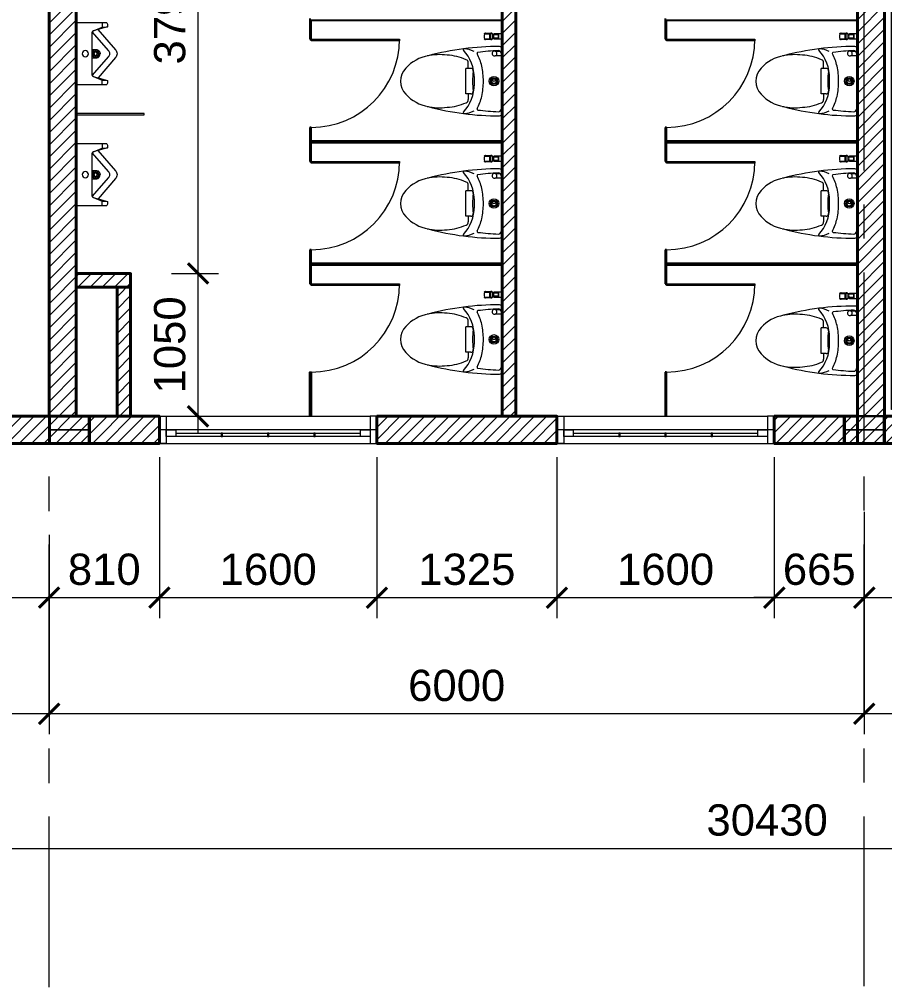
# Model space of a CAD drawing. Header units: millimetres. Extents: x 886808 to 1650903, y -1008069 to 230892.
# Drawn here: x 944700 to 951069, y -447016 to -439900 of the extents above; entities that cross this region are included whole.
import ezdxf

# ---------------------------------------------------------------- set-up
doc = ezdxf.new("R2010")
doc.units = ezdxf.units.MM
for name, pattern in [('ACAD_ISO03W100', [30, 12, -18]), ('CENTER', [2, 1.25, -0.25, 0.25, -0.25]), ('DASHED', [0.75, 0.5, -0.25]), ('HIDDEN2', [0.1875, 0.125, -0.0625])]:
    doc.linetypes.add(name, pattern=pattern)
doc.layers.get('0').update_dxf_attribs({"lineweight": 0})
for name, color, linetype, lineweight in [('01- NET TUONG- 242', 242, 'Continuous', 40), ('03- Net Cua- 153', 153, 'Continuous', 9), ('04-Net thay', 150, 'Continuous', 20), ('06- Dim- 250', 250, 'Continuous', 0), ('8l NET TO', 8, 'Continuous', 9), ('A-Door', 31, 'Continuous', 15), ('A-GLAZ-CURT', 52, 'Continuous', 5), ('A-Wall', 113, 'Continuous', 30), ('A-WALL-FNSH', 113, 'Continuous', 25), ('A_Dim', 8, 'Continuous', 5), ('DS_Dim', 8, 'Continuous', 0), ('HACTH', 8, 'Continuous', 0), ('i_noithat', 25, 'Continuous', 15), ('P-SANR-FIXT', 6, 'Continuous', 5)]:
    doc.layers.add(name, color=color, linetype=linetype, lineweight=lineweight)
doc.styles.add('TIÊU ĐỀ', font='arial.ttf', dxfattribs={"height": 230})
doc.dimstyles.new('1-100', dxfattribs={"dimtxt": 230, "dimasz": 150, "dimexe": 150, "dimexo": 300, "dimgap": 90, "dimtad": 1, "dimdec": 0, "dimrnd": 5, "dimzin": 0, "dimtxsty": 'TIÊU ĐỀ', "dimblk": 'ARCHTICK', "dimcen": 100, "dimdle": 120, "dimclrd": 256, "dimclre": 256, "dimclrt": 2, "dimadec": 0, "dimazin": 0, "dimtfac": 1, "dimtdec": 0, "dimtix": 1, "dimtmove": 1, "dimatfit": 3, "dimldrblk": 'OPEN30', "dimfxl": 900, "dimtolj": 1, "dimtzin": 0, "dimlwd": 13, "dimlwe": 13, "dimarcsym": 1})

# ---------------------------------------------------------------- blocks, each defined once
blk = doc.blocks.new('TRUC KHU BEP')
at = {"layer": '8l NET TO', "color": 251, "linetype": 'CENTER', "ltscale": 1000, "true_color": 0x636466, "transparency": 33554636}
for p, q in [((10000, -3998.8), (10000, 41158.2)), ((-5729.4, 0), (13215, 0))]:
    blk.add_line(p, q, dxfattribs=at)
blk = doc.blocks.new('_ArchTick')
at = {"color": 0, "linetype": 'ByBlock', "const_width": 0.15}
blk.add_lwpolyline([(-0.5, -0.5), (0.5, 0.5)], dxfattribs=at)
blk = doc.blocks.new('*D1033')
at = {"layer": 'A_Dim', "lineweight": 13, "transparency": 16777216}
for p, q in [((934988.6, -443798.8), (934988.6, -446148.5)), ((965418.6, -444372), (965418.6, -446148.5)), ((934868.6, -445998.5), (965538.6, -445998.5))]:
    blk.add_line(p, q, dxfattribs=at)
at = {"layer": 'Defpoints', "color": 0, "transparency": 16777216}
for p in [(934988.6, -443498.8), (965418.6, -444072), (965418.6, -445998.5)]:
    blk.add_point(p, dxfattribs=at)
at = {"layer": 'A_Dim', "lineweight": 13, "transparency": 16777216, "xscale": 150, "yscale": 150, "zscale": 150, "rotation": 180}
blk.add_blockref('_ArchTick', (934988.6, -445998.5), dxfattribs=at)
at = {"layer": 'A_Dim', "lineweight": 13, "transparency": 16777216, "xscale": 150, "yscale": 150, "zscale": 150}
blk.add_blockref('_ArchTick', (965418.6, -445998.5), dxfattribs=at)
at = {"layer": 'A_Dim', "color": 2, "transparency": 16777216, "insert": (950203.6, -445791), "char_height": 230, "attachment_point": 5, "style": 'TIÊU ĐỀ'}
blk.add_mtext('\\A1;30430', dxfattribs=at)
blk = doc.blocks.new('_Open30')
at = {"color": 0, "linetype": 'ByBlock', "lineweight": -2}
for p, q in [((-1, 0.268), (0, 0)), ((0, 0), (-1, -0.268)), ((0, 0), (-1, 0))]:
    blk.add_line(p, q, dxfattribs=at)
blk = doc.blocks.new('*U52')
at = {"transparency": 33554636}
h = blk.add_hatch(color=256, dxfattribs=at)
edge = h.paths.add_edge_path()
edge.add_arc((2200, 1800), 37.5, 0, 360)
at = {"linetype": 'HIDDEN2', "transparency": 33554636}
for points in [[(0, 0), (0, 3500)], [(0, 3500), (2200, 3500)], [(2200, 3500), (2200, 1800)]]:
    blk.add_lwpolyline(points, dxfattribs=at)
at = {"lineweight": -2, "transparency": 33554636, "const_width": 50}
blk.add_lwpolyline([(-173.2, 100), (0, 0), (173.2, 100)], dxfattribs=at)
at = {"transparency": 33554636}
blk.add_circle((2200, 1800), 37.5, dxfattribs=at)
blk = doc.blocks.new('*U51')
at = {"transparency": 33554636}
h = blk.add_hatch(color=256, dxfattribs=at)
edge = h.paths.add_edge_path()
edge.add_arc((0, 900), 37.5, 0, 360)
at = {"linetype": 'HIDDEN2', "transparency": 33554636}
blk.add_lwpolyline([(0, 0), (0, 900)], dxfattribs=at)
at = {"lineweight": -2, "transparency": 33554636, "const_width": 50}
blk.add_lwpolyline([(-173.2, 100), (0, 0), (173.2, 100)], dxfattribs=at)
at = {"transparency": 33554636}
blk.add_circle((0, 900), 37.5, dxfattribs=at)
blk = doc.blocks.new('THANG BO 2 TG2')
at = {"layer": '04-Net thay', "transparency": 33554636}
for p, q in [((1550, 3850), (1550, 2350)), ((1850, 3850), (1850, 2350)), ((2150, 3850), (2150, 2350)), ((2450, 3850), (2450, 2350)), ((2750, 3850), (2750, 2350)), ((3050, 3850), (3050, 2350)), ((3350, 3850), (3350, 2350)), ((3650, 3850), (3650, 2350)), ((3950, 3850), (3950, 2350)), ((50, 2350), (1550, 2350)), ((1550, 2350), (4250, 2350)), ((1550, 1550), (1550, 2350)), ((1600, 1600), (1600, 2300)), ((50, 1950), (1550, 1950)), ((2568.3, 1600), (1600, 1600)), ((50, 1550), (1550, 1550)), ((2084.1, 1550), (1550, 1550)), ((1550, 50), (1550, 1550)), ((1850, 50), (1850, 1550)), ((3650, 50), (3650, 1550)), ((3950, 50), (3950, 1550)), ((4250, 50), (4250, 1550)), ((2150, 50), (2150, 1435.8)), ((2450, 50), (2450, 916.2)), ((2750, 50), (2750, 396.6))]:
    blk.add_line(p, q, dxfattribs=at)
for points in [[(1550, 0), (0, 0), (0, 3900), (4250, 3900), (4250, 2300), (1600, 2300)], [(1550, 50), (50, 50), (50, 3850), (4250, 3850)], [(4250, 50), (5700, 50), (5700, 3900), (5750, 3900), (5750, 0), (4250, 0)], [(2750, 1285.3), (2750, 1550)], [(3050, 1550), (3050, 892.4)], [(3350, 246.1), (3350, 1550)], [(3050, 779.2), (3050, 659.3)], [(2950.1, 50), (1550, 50), (1550, 0), (4250, 0), (4250, 50), (3463.2, 50)]]:
    blk.add_lwpolyline(points, dxfattribs=at)
for points in [[(4250, 2300), (4200, 2300), (4200, 1600), (4250, 1600)], [(2597.2, 1550), (4250, 1550), (4250, 1600), (2568.3, 1600)], [(3492.1, 0), (4250, 0), (4250, 50), (3461.2, 50)]]:
    blk.add_lwpolyline(points, close=True, dxfattribs=at)
at = {"layer": '06- Dim- 250', "linetype": 'DASHED', "ltscale": 200, "transparency": 33554636}
for p, q in [((3050, 659.3), (3050, 1550)), ((3350, 246.1), (3350, 1550))]:
    blk.add_line(p, q, dxfattribs=at)
at = {"layer": 'A-WALL-FNSH', "color": 251, "lineweight": 5, "true_color": 0x636466, "transparency": 33554636}
blk.add_line((4250, 1600), (2977, 1600), dxfattribs=at)
for points in [[(3077.3, -170.4), (2598.3, 659.3), (2329.1, 659.3), (2732.9, 892.4), (2463.7, 892.4), (2000.5, 1694.7)], [(3590.5, -170.4), (3111.4, 659.3), (2842.3, 659.3), (3246, 892.4), (2976.9, 892.4), (2513.7, 1694.7)]]:
    blk.add_lwpolyline(points, dxfattribs=at)
at = {"layer": '06- Dim- 250', "linetype": 'ACAD_ISO03W100', "ltscale": 10, "transparency": 33554636, "xscale": -1}
for name, p, rotation in [('*U52', (4250, 3015.8), 90), ('*U51', (3350, 800), 270)]:
    blk.add_blockref(name, p, dxfattribs=dict(at, rotation=rotation))
at = {"color": 2, "transparency": 33554636, "char_height": 115, "attachment_point": 5, "style": 'TIÊU ĐỀ'}
for s, insert in [('\\A1;17', (1391.8, 3679.3)), ('\\A1;19', (1991.8, 3679.3)), ('\\A1;21', (2591.8, 3679.3)), ('\\A1;23', (3191.8, 3679.3)), ('\\A1;25', (3791.8, 3679.3)), ('\\A1;27', (4379.2, 3672.2)), ('\\A1;15', (1391.8, 1679.3)), ('\\A1;13', (1691.8, 1379.3)), ('\\A1;32', (2891.8, 1379.3)), ('\\A1;30', (3491.8, 1379.3)), ('\\A1;28', (4091.8, 1379.3))]:
    blk.add_mtext(s, dxfattribs=dict(at, insert=insert))
blk = doc.blocks.new('DAC_CD-Compact partition door - DAC-CD-Compact partition door-4592715-MẶT BẰNG BỐ TRÍ TẦNG 2')
at = {"layer": 'A-Door', "lineweight": 18}
for p, q in [((313, -5), (325, -5)), ((313, -655), (313, -5)), ((325, -5), (325, -655)), ((325, -655), (313, -655))]:
    blk.add_line(p, q, dxfattribs=at)
at = {"layer": 'A-Door'}
blk.add_arc((325, -5), 650, 180, 270, dxfattribs=at)
blk = doc.blocks.new('DAC_SA_Toilet - DAC_Toilet-V2-MẶT BẰNG BỐ TRÍ TẦNG 2')
at = {"layer": 'A_Dim', "transparency": 33554636}
for p, q in [((-308.8, 364.5), (-350.3, 364.5)), ((235, 364.5), (-235, 364.5))]:
    blk.add_line(p, q, dxfattribs=at)
at = {"layer": 'P-SANR-FIXT', "color": 251, "true_color": 0x636466, "transparency": 33554636}
for p, q in [((-350.3, 306.5), (-350.3, 364.5)), ((-308.8, 364.5), (-308.8, 306.5)), ((-223.5, 359.5), (-223.5, 364.5)), ((-220.1, 359.5), (-223.5, 359.5)), ((-220.1, 312.7), (-220.1, 359.5)), ((-220.1, 359.5), (-186.3, 359.5)), ((-205, 356.9), (0, 356.9)), ((-186.3, 359.5), (-186.3, 312.7)), ((-182.9, 359.5), (-186.3, 359.5)), ((-182.9, 364.5), (-182.9, 359.5)), ((0, 356.9), (205, 356.9)), ((-356.1, 244.9), (-352.9, 285)), ((-347.1, 306.5), (-350.3, 306.5)), ((-347.3, 306.5), (-347.3, 340.6)), ((-311.9, 340.6), (-347.3, 340.6)), ((-347.1, 306.5), (-347.1, 321.7)), ((-347.1, 293.3), (-347.1, 306.5)), ((-344.3, 298.2), (-345.9, 293.7)), ((-344.3, 332.7), (-344.3, 298.2)), ((-341.7, 335.2), (-341.7, 300.7)), ((-317.5, 335.2), (-317.5, 300.7)), ((-315, 332.7), (-315, 298.2)), ((-315, 298.2), (-313.3, 293.7)), ((-312.1, 306.5), (-312.1, 321.7)), ((-312.1, 306.5), (-312.1, 293.3)), ((-308.8, 306.5), (-312.1, 306.5)), ((-311.9, 340.6), (-311.9, 306.5)), ((-306.3, 285), (-303.1, 244.9)), ((-353.3, 236.2), (-356.1, 244.9)), ((-353.3, 236.2), (-350.8, 275.3)), ((-346.9, 280.7), (-348.2, 276.2)), ((-348, 233.8), (-345.9, 273)), ((-344, 274.2), (-343, 278.9)), ((-316.2, 278.9), (-315.2, 274.2)), ((-311.2, 233.8), (-313.3, 273)), ((-312.3, 280.7), (-311, 276.2)), ((-305.9, 236.2), (-308.4, 275.3)), ((-303.1, 244.9), (-305.9, 236.2)), ((-94.1, 114.8), (-135.3, 114.8)), ((-94.1, 133.7), (-94.1, 97.2)), ((94.1, 97.2), (-94.1, 97.2)), ((94.1, 133.9), (94.1, 97.2)), ((94.1, 114.8), (135.3, 114.8))]:
    blk.add_line(p, q, dxfattribs=at)
for centre, radius in [((-0.5, 304), 35), ((0, 304), 25), ((0, 304), 18.2)]:
    blk.add_circle(centre, radius, dxfattribs=at)
for centre, radius, start, end in [((-235, 344.5), 20, 90, 179.77834), ((-205, 336.9), 20, 90, 182.77831), ((205, 336.9), 20, 357.22169, 90), ((235, 344.5), 20, 0.22166, 90), ((-339.1, 283), 13.9, 171.78547, 213.41534), ((-342.4, 284.1), 10.6, 142.44391, 175.48892), ((-357.2, 312), 22.3, 286.6183, 295.29425), ((-368.7, 300.9), 23, 336.71481, 340.6458), ((-322.9, 321.4), 24.1, 152.22707, 179.2307), ((-351.9, 309.1), 16.5, 287.16271, 302.51816), ((-344.3, 335.2), 2.55, 270.00781, 359.99327), ((-329.6, 309.1), 28.8, 65.09775, 114.90581), ((-329.6, 260.8), 41.6, 73.0945, 106.9132), ((-315, 335.2), 2.55, 180.06218, 270), ((-307.3, 309.1), 16.5, 237.51883, 252.87745), ((-336.3, 321.4), 24.1, 0.76948, 27.77306), ((-290.5, 300.9), 23, 199.3542, 203.28519), ((-302, 312), 22.3, 244.70575, 253.3817), ((-316.8, 284.1), 10.6, 4.51108, 37.55609), ((-320.1, 283), 13.9, 326.58229, 8.22538), ((1745, 336.9), 2000, 179.77834, 194.96383), ((1772.7, 432.9), 2000, 182.77831, 187.10889), ((-203.2, 307.8), 17.6, 163.78637, 16.21363), ((-203.2, 307.8), 17.6, 16.21363, 163.78637), ((-16, 304), 15.4, 292.40557, 67.59443), ((-8.7, 318.8), 0.521, 120.52922, 244.00353), ((-8.7, 289.2), 0.521, 115.99647, 239.47078), ((0, 304), 17.7, 239.47078, 120.52922), ((-16, 304), 16, 295.99647, 64.00353), ((-1745, 336.9), 2000, 345.03617, 0.22166), ((-1772.7, 432.9), 2000, 352.89111, 357.22169), ((-329.6, 360.7), 128.2, 261.74989, 278.25011), ((-38.7, -118.3), 340, 102.40346, 118.6447), ((0, -294.1), 520, 90, 102.40346), ((0, -294.1), 520, 77.59654, 90), ((38.7, -118.3), 340, 61.3553, 77.59654), ((-49.4, 69.1), 190, 152.46569, 175.50695), ((-20.5, -150.5), 310, 90.25011, 132.22537), ((-205, 186.3), 7, 187.10889, 298.6447), ((-75.7, 133.7), 18.4, 141.6409, 180), ((-75.7, 133.7), 18.4, 80.33625, 141.6409), ((0, 578.5), 432.8, 260.33625, 279.66375), ((0, -4840.4), 5000, 89.74989, 90.25011), ((20.5, -150.5), 310, 47.77463, 89.74989), ((75.7, 133.7), 18.4, 38.3591, 99.66375), ((75.7, 133.7), 18.4, 0.59264, 38.3591), ((205, 186.3), 7, 241.3553, 352.89111), ((49.4, 69.1), 190, 4.49305, 27.53431), ((-232.8, 83.5), 6, 175.50695, 312.22537), ((242.7, -72), 436.1, 156.82038, 175.91835), ((-135.3, 89.9), 24.9, 90, 156.82038), ((135.3, 89.9), 24.9, 23.17962, 90), ((-242.7, -72), 436.1, 4.08165, 23.17962), ((232.8, 83.5), 6, 227.77463, 4.49305), ((265.7, -93.5), 461, 173.44768, 191.83618), ((-265.7, -93.5), 461, 348.16382, 6.55232), ((106.8, -126.8), 298.7, 190.16854, 227.10822), ((-106.8, -126.8), 298.7, 312.89178, 349.83146), ((0, -241.8), 141.8, 227.10822, 312.89178)]:
    blk.add_arc(centre, radius, start, end, dxfattribs=at)
for centre, major_axis, ratio, start_param, end_param in [((-294.8, 283), (55.3, 0), 0.469472, 2.889685, 3.404243), ((-294.8, 287), (53.8, 0), 0.469472, 2.950602, 3.394193), ((-344.3, 300.7), (-2.55, 0), 0.964751, 1.570796, 3.142958), ((-329.6, 270.7), (-53.8, 0), 0.469459, 4.459825, 4.964989), ((-329.6, 286.5), (14.9, 0), 0.965007, 0.656553, 2.485417), ((-315, 300.7), (2.55, 0), 0.962261, 3.141593, 4.712389), ((-364.4, 287), (53.8, 0), 0.469472, 6.030585, 6.474176), ((-364.4, 283), (55.3, 0), 0.469472, 6.020535, 6.535172), ((-357.1, 270), (12.9, 0), 0.469472, 0.514225, 1.056571), ((-357.1, 270), (15.9, 0), 0.469472, 0.595548, 0.975248), ((-357.1, 274.1), (17.4, 0), 0.469472, 0.628494, 0.942302), ((-329.6, 299.3), (58.3, 0), 0.469472, 4.429224, 4.995554), ((-329.6, 299.3), (55.3, 0), 0.469472, 4.449739, 4.975039), ((-329.6, 303.4), (53.8, 0), 0.469472, 4.459789, 4.964989), ((-302.1, 274.1), (17.4, 0), 0.470339, 2.199291, 2.513098), ((-302.1, 270), (15.9, 0), 0.470257, 2.166344, 2.546045), ((-302.1, 270), (12.9, 0), 0.469467, 2.085021, 2.627368)]:
    blk.add_ellipse(centre, major_axis=major_axis, ratio=ratio, start_param=start_param, end_param=end_param, dxfattribs=at)
for points, knots in [([(-348, 233.8), (-348.3, 234), (-348.9, 234.6), (-350.5, 235.5), (-352.1, 236), (-353.3, 236.2)], [-1, -1, -1, -1, -0.75, -0.5, 0, 0, 0, 0]), ([(-305.9, 236.2), (-307.1, 236), (-308.7, 235.5), (-310.3, 234.6), (-310.9, 234), (-311.2, 233.8)], [-1, -1, -1, -1, -0.5, -0.25, 0, 0, 0, 0])]:
    blk.add_open_spline(points, degree=3, knots=knots, dxfattribs=at)
blk = doc.blocks.new('*U173')
at = {"color": 251, "true_color": 0x636466}
blk.add_wipeout([(0, 217.9), (0, -217.9), (-3.5, -226.5), (-12.1, -230), (-216.9, -230), (-225.5, -226.5), (-229, -217.9), (-229, -196.8), (-159.6, -181.5), (-289, -28.7), (-300, 0), (-289, 28.7), (-158.7, 177.6), (-229, 196.8), (-229, 217.9), (-225.5, 226.5), (-216.9, 230), (-12.1, 230), (-3.5, 226.5)], dxfattribs=at)
blk.add_lwpolyline([(-289, -28.7), (-162.1, -178.5), (-229, -196.8), (-229, -217.9, 0.414214), (-216.9, -230), (-12.1, -230, 0.414214), (0, -217.9), (0, 0), (0, 217.9, 0.414214), (-12.1, 230), (-216.9, 230, 0.414214), (-229, 217.9), (-229, 196.8), (-158.7, 177.6), (-289, 28.7, 0.177515), (-300, 0, 0.177515)], format="xyb", close=True, dxfattribs=at)
for points in [[(-191.6, 230), (-191.6, 194.8)], [(-127.6, 168.1), (-191.6, 194.8), (-229, 196.8)], [(-127.6, -168.1), (-191.6, -194.8), (-229, -196.8)], [(-191.6, -230), (-191.6, -194.8)]]:
    blk.add_lwpolyline(points, dxfattribs=at)
for points in [[(-117.3, -161.4), (-239.2, -21.1, -0.169904), (-247.6, 0, -0.169904), (-239.2, 21.1), (-117.3, 161.4)], [(-158.7, 177.6), (-127.6, 168.1, -0.248193), (-114, 155.4), (-114, 0)], [(-114, 31.3), (-150.3, 31.3, 0.333704), (-176, 0, -0.790164)], [(-114, -31.3), (-150.3, -31.3, -0.333704), (-176, 0, 0.790164)], [(-114, 2.5), (-114, -155.4, -0.248193), (-127.6, -168.1), (-158.7, -177.6)]]:
    blk.add_lwpolyline(points, format="xyb", dxfattribs=at)
for centre, radius in [((-165.2, -0.3), 5.34), ((-158.5, 15.5), 5.34), ((-142.4, 0.1), 12.4), ((-142.6, 21.9), 5.34), ((-126.8, 15.2), 5.34), ((-120.4, -0.7), 5.34), ((-66.4, 0), 22.6), ((-158.8, -16.2), 5.34), ((-143, -22.9), 5.34), ((-127.1, -16.5), 5.34)]:
    blk.add_circle(centre, radius, dxfattribs=at)
blk = doc.blocks.new('*D236')
at = {"layer": 'A_Dim', "lineweight": 13, "transparency": 16777216}
for p, q in [((950918.6, -444176.4), (950918.6, -445158.4)), ((956668.6, -444385.3), (956668.6, -445158.4)), ((956788.6, -445008.4), (950798.6, -445008.4))]:
    blk.add_line(p, q, dxfattribs=at)
at = {"layer": 'Defpoints', "color": 0, "transparency": 16777216}
for p in [(950918.6, -443876.4), (956668.6, -444085.3), (950918.6, -445008.4)]:
    blk.add_point(p, dxfattribs=at)
at = {"layer": 'A_Dim', "lineweight": 13, "transparency": 16777216, "xscale": 150, "yscale": 150, "zscale": 150, "rotation": 180}
blk.add_blockref('_ArchTick', (950918.6, -445008.4), dxfattribs=at)
at = {"layer": 'A_Dim', "lineweight": 13, "transparency": 16777216, "xscale": 150, "yscale": 150, "zscale": 150}
blk.add_blockref('_ArchTick', (956668.6, -445008.4), dxfattribs=at)
at = {"layer": 'A_Dim', "color": 2, "transparency": 16777216, "insert": (953793.6, -444801), "char_height": 230, "attachment_point": 5, "style": 'TIÊU ĐỀ'}
blk.add_mtext('\\A1;5750', dxfattribs=at)
blk = doc.blocks.new('*D602')
at = {"layer": 'A_Dim', "lineweight": 13, "transparency": 16777216}
for p, q in [((944918.6, -443991.7), (944918.6, -445158.4)), ((950918.6, -444176.4), (950918.6, -445158.4)), ((951038.6, -445008.4), (944798.6, -445008.4))]:
    blk.add_line(p, q, dxfattribs=at)
at = {"layer": 'Defpoints', "color": 0, "transparency": 16777216}
for p in [(944918.6, -443691.7), (950918.6, -443876.4), (944918.6, -445008.4)]:
    blk.add_point(p, dxfattribs=at)
at = {"layer": 'A_Dim', "lineweight": 13, "transparency": 16777216, "xscale": 150, "yscale": 150, "zscale": 150, "rotation": 180}
blk.add_blockref('_ArchTick', (944918.6, -445008.4), dxfattribs=at)
at = {"layer": 'A_Dim', "lineweight": 13, "transparency": 16777216, "xscale": 150, "yscale": 150, "zscale": 150}
blk.add_blockref('_ArchTick', (950918.6, -445008.4), dxfattribs=at)
at = {"layer": 'A_Dim', "color": 2, "transparency": 16777216, "insert": (947918.6, -444801), "char_height": 230, "attachment_point": 5, "style": 'TIÊU ĐỀ'}
blk.add_mtext('\\A1;6000', dxfattribs=at)
blk = doc.blocks.new('*D603')
at = {"layer": 'A_Dim', "lineweight": 13, "transparency": 16777216}
for p, q in [((944918.6, -443991.7), (944918.6, -445158.4)), ((939953.3, -444505.4), (939953.3, -445158.4)), ((945038.6, -445008.4), (939833.3, -445008.4))]:
    blk.add_line(p, q, dxfattribs=at)
at = {"layer": 'Defpoints', "color": 0, "transparency": 16777216}
for p in [(944918.6, -443691.7), (939953.3, -444205.4), (939953.3, -445008.4)]:
    blk.add_point(p, dxfattribs=at)
at = {"layer": 'A_Dim', "lineweight": 13, "transparency": 16777216, "xscale": 150, "yscale": 150, "zscale": 150, "rotation": 180}
blk.add_blockref('_ArchTick', (939953.3, -445008.4), dxfattribs=at)
at = {"layer": 'A_Dim', "lineweight": 13, "transparency": 16777216, "xscale": 150, "yscale": 150, "zscale": 150}
blk.add_blockref('_ArchTick', (944918.6, -445008.4), dxfattribs=at)
at = {"layer": 'A_Dim', "color": 2, "transparency": 16777216, "insert": (942436, -444801), "char_height": 230, "attachment_point": 5, "style": 'TIÊU ĐỀ'}
blk.add_mtext('\\A1;4965', dxfattribs=at)
blk = doc.blocks.new('*D1228')
at = {"layer": 'A_Dim', "lineweight": 13, "transparency": 16777216}
for p, q in [((943336, -443119.7), (943336, -444304)), ((944918.6, -443691), (944918.6, -444304)), ((943216, -444154), (945038.6, -444154))]:
    blk.add_line(p, q, dxfattribs=at)
at = {"layer": 'Defpoints', "color": 0, "transparency": 16777216}
for p in [(943336, -442819.7), (944918.6, -443391), (944918.6, -444154)]:
    blk.add_point(p, dxfattribs=at)
at = {"layer": 'A_Dim', "lineweight": 13, "transparency": 16777216, "xscale": 150, "yscale": 150, "zscale": 150, "rotation": 180}
blk.add_blockref('_ArchTick', (943336, -444154), dxfattribs=at)
at = {"layer": 'A_Dim', "lineweight": 13, "transparency": 16777216, "xscale": 150, "yscale": 150, "zscale": 150}
blk.add_blockref('_ArchTick', (944918.6, -444154), dxfattribs=at)
at = {"layer": 'A_Dim', "color": 2, "transparency": 16777216, "insert": (944127.3, -443946.6), "char_height": 230, "attachment_point": 5, "style": 'TIÊU ĐỀ'}
blk.add_mtext('\\A1;1585', dxfattribs=at)
blk = doc.blocks.new('*D1229')
at = {"layer": 'A_Dim', "lineweight": 13, "transparency": 16777216}
for p, q in [((945731.1, -443119.7), (945731.1, -444304)), ((944918.6, -443691), (944918.6, -444304)), ((944798.6, -444154), (945851.1, -444154))]:
    blk.add_line(p, q, dxfattribs=at)
at = {"layer": 'Defpoints', "color": 0, "transparency": 16777216}
for p in [(945731.1, -442819.7), (944918.6, -443391), (945731.1, -444154)]:
    blk.add_point(p, dxfattribs=at)
at = {"layer": 'A_Dim', "lineweight": 13, "transparency": 16777216, "xscale": 150, "yscale": 150, "zscale": 150, "rotation": 180}
blk.add_blockref('_ArchTick', (944918.6, -444154), dxfattribs=at)
at = {"layer": 'A_Dim', "lineweight": 13, "transparency": 16777216, "xscale": 150, "yscale": 150, "zscale": 150}
blk.add_blockref('_ArchTick', (945731.1, -444154), dxfattribs=at)
at = {"layer": 'A_Dim', "color": 2, "transparency": 16777216, "insert": (945324.8, -443946.6), "char_height": 230, "attachment_point": 5, "style": 'TIÊU ĐỀ'}
blk.add_mtext('\\A1;810', dxfattribs=at)
blk = doc.blocks.new('*D1230')
at = {"layer": 'A_Dim', "lineweight": 13, "transparency": 16777216}
for p, q in [((945731.1, -443119.7), (945731.1, -444304)), ((947331.1, -443119.7), (947331.1, -444304)), ((945611.1, -444154), (947451.1, -444154))]:
    blk.add_line(p, q, dxfattribs=at)
at = {"layer": 'Defpoints', "color": 0, "transparency": 16777216}
for p in [(945731.1, -442819.7), (947331.1, -442819.7), (947331.1, -444154)]:
    blk.add_point(p, dxfattribs=at)
at = {"layer": 'A_Dim', "lineweight": 13, "transparency": 16777216, "xscale": 150, "yscale": 150, "zscale": 150, "rotation": 180}
blk.add_blockref('_ArchTick', (945731.1, -444154), dxfattribs=at)
at = {"layer": 'A_Dim', "lineweight": 13, "transparency": 16777216, "xscale": 150, "yscale": 150, "zscale": 150}
blk.add_blockref('_ArchTick', (947331.1, -444154), dxfattribs=at)
at = {"layer": 'A_Dim', "color": 2, "transparency": 16777216, "insert": (946531.1, -443946.6), "char_height": 230, "attachment_point": 5, "style": 'TIÊU ĐỀ'}
blk.add_mtext('\\A1;1600', dxfattribs=at)
blk = doc.blocks.new('*D1231')
at = {"layer": 'A_Dim', "lineweight": 13, "transparency": 16777216}
for p, q in [((947331.1, -443119.7), (947331.1, -444304)), ((948656.1, -443119.7), (948656.1, -444304)), ((947211.1, -444154), (948776.1, -444154))]:
    blk.add_line(p, q, dxfattribs=at)
at = {"layer": 'Defpoints', "color": 0, "transparency": 16777216}
for p in [(947331.1, -442819.7), (948656.1, -442819.7), (948656.1, -444154)]:
    blk.add_point(p, dxfattribs=at)
at = {"layer": 'A_Dim', "lineweight": 13, "transparency": 16777216, "xscale": 150, "yscale": 150, "zscale": 150, "rotation": 180}
blk.add_blockref('_ArchTick', (947331.1, -444154), dxfattribs=at)
at = {"layer": 'A_Dim', "lineweight": 13, "transparency": 16777216, "xscale": 150, "yscale": 150, "zscale": 150}
blk.add_blockref('_ArchTick', (948656.1, -444154), dxfattribs=at)
at = {"layer": 'A_Dim', "color": 2, "transparency": 16777216, "insert": (947993.6, -443946.5), "char_height": 230, "attachment_point": 5, "style": 'TIÊU ĐỀ'}
blk.add_mtext('\\A1;1325', dxfattribs=at)
blk = doc.blocks.new('*D1232')
at = {"layer": 'A_Dim', "lineweight": 13, "transparency": 16777216}
for p, q in [((948656.1, -443119.7), (948656.1, -444304)), ((950256.1, -443119.7), (950256.1, -444304)), ((948536.1, -444154), (950376.1, -444154))]:
    blk.add_line(p, q, dxfattribs=at)
at = {"layer": 'Defpoints', "color": 0, "transparency": 16777216}
for p in [(948656.1, -442819.7), (950256.1, -442819.7), (950256.1, -444154)]:
    blk.add_point(p, dxfattribs=at)
at = {"layer": 'A_Dim', "lineweight": 13, "transparency": 16777216, "xscale": 150, "yscale": 150, "zscale": 150, "rotation": 180}
blk.add_blockref('_ArchTick', (948656.1, -444154), dxfattribs=at)
at = {"layer": 'A_Dim', "lineweight": 13, "transparency": 16777216, "xscale": 150, "yscale": 150, "zscale": 150}
blk.add_blockref('_ArchTick', (950256.1, -444154), dxfattribs=at)
at = {"layer": 'A_Dim', "color": 2, "transparency": 16777216, "insert": (949456.1, -443946.6), "char_height": 230, "attachment_point": 5, "style": 'TIÊU ĐỀ'}
blk.add_mtext('\\A1;1600', dxfattribs=at)
blk = doc.blocks.new('*D1233')
at = {"layer": 'A_Dim', "lineweight": 13, "transparency": 16777216}
for p, q in [((950256.1, -443119.7), (950256.1, -444304)), ((950918.6, -443522.5), (950918.6, -444304)), ((950256.1, -444154), (950106.1, -444154)), ((950256.1, -444154), (950918.6, -444154)), ((950918.6, -444154), (951068.6, -444154))]:
    blk.add_line(p, q, dxfattribs=at)
at = {"layer": 'Defpoints', "color": 0, "transparency": 16777216}
for p in [(950256.1, -442819.7), (950918.6, -443222.5), (950918.6, -444154)]:
    blk.add_point(p, dxfattribs=at)
at = {"layer": 'A_Dim', "lineweight": 13, "transparency": 16777216, "xscale": 150, "yscale": 150, "zscale": 150}
blk.add_blockref('_ArchTick', (950256.1, -444154), dxfattribs=at)
at = {"layer": 'A_Dim', "lineweight": 13, "transparency": 16777216, "xscale": 150, "yscale": 150, "zscale": 150, "rotation": 180}
blk.add_blockref('_ArchTick', (950918.6, -444154), dxfattribs=at)
at = {"layer": 'A_Dim', "color": 2, "transparency": 16777216, "insert": (950587.3, -443946.6), "char_height": 230, "attachment_point": 5, "style": 'TIÊU ĐỀ'}
blk.add_mtext('\\A1;665', dxfattribs=at)
blk = doc.blocks.new('*D1234')
at = {"layer": 'A_Dim', "lineweight": 13, "transparency": 16777216}
for p, q in [((951872.6, -443319.7), (951872.6, -444304)), ((950918.6, -443522.5), (950918.6, -444304)), ((950798.6, -444154), (951992.6, -444154))]:
    blk.add_line(p, q, dxfattribs=at)
at = {"layer": 'Defpoints', "color": 0, "transparency": 16777216}
for p in [(951872.6, -443019.7), (950918.6, -443222.5), (951872.6, -444154)]:
    blk.add_point(p, dxfattribs=at)
at = {"layer": 'A_Dim', "lineweight": 13, "transparency": 16777216, "xscale": 150, "yscale": 150, "zscale": 150, "rotation": 180}
blk.add_blockref('_ArchTick', (950918.6, -444154), dxfattribs=at)
at = {"layer": 'A_Dim', "lineweight": 13, "transparency": 16777216, "xscale": 150, "yscale": 150, "zscale": 150}
blk.add_blockref('_ArchTick', (951872.6, -444154), dxfattribs=at)
at = {"layer": 'A_Dim', "color": 2, "transparency": 16777216, "insert": (951395.6, -443946.6), "char_height": 230, "attachment_point": 5, "style": 'TIÊU ĐỀ'}
blk.add_mtext('\\A1;955', dxfattribs=at)
blk = doc.blocks.new('*D1248')
at = {"layer": 'A_Dim', "lineweight": 13, "transparency": 16777216}
for p, q in [((946015, -442939.7), (946015, -441649.7)), ((945818.6, -441769.7), (946165, -441769.7)), ((945911.5, -442819.7), (946165, -442819.7))]:
    blk.add_line(p, q, dxfattribs=at)
at = {"layer": 'Defpoints', "color": 0, "transparency": 16777216}
for p in [(945518.6, -441769.7), (946015, -441769.7), (945611.5, -442819.7)]:
    blk.add_point(p, dxfattribs=at)
at = {"layer": 'A_Dim', "lineweight": 13, "transparency": 16777216, "xscale": 150, "yscale": 150, "zscale": 150}
for p, rotation in [((946015, -441769.7), 90), ((946015, -442819.7), 270)]:
    blk.add_blockref('_ArchTick', p, dxfattribs=dict(at, rotation=rotation))
at = {"layer": 'A_Dim', "color": 2, "transparency": 16777216, "insert": (945807.6, -442294.7), "char_height": 230, "attachment_point": 5, "rotation": 90, "style": 'TIÊU ĐỀ'}
blk.add_mtext('\\A1;1050', dxfattribs=at)
blk = doc.blocks.new('*D1249')
at = {"layer": 'A_Dim', "lineweight": 13, "transparency": 16777216}
for p, q in [((946015, -441889.7), (946015, -437859.8)), ((946646.1, -437979.8), (945865, -437979.8)), ((945818.6, -441769.7), (946165, -441769.7))]:
    blk.add_line(p, q, dxfattribs=at)
at = {"layer": 'Defpoints', "color": 0, "transparency": 16777216}
for p in [(946015, -437979.8), (946946.1, -437979.8), (945518.6, -441769.7)]:
    blk.add_point(p, dxfattribs=at)
at = {"layer": 'A_Dim', "lineweight": 13, "transparency": 16777216, "xscale": 150, "yscale": 150, "zscale": 150}
for p, rotation in [((946015, -437979.8), 90), ((946015, -441769.7), 270)]:
    blk.add_blockref('_ArchTick', p, dxfattribs=dict(at, rotation=rotation))
at = {"layer": 'A_Dim', "color": 2, "transparency": 16777216, "insert": (945807.5, -439874.7), "char_height": 230, "attachment_point": 5, "rotation": 90, "style": 'TIÊU ĐỀ'}
blk.add_mtext('\\A1;3790', dxfattribs=at)
blk = doc.blocks.new('*U1457')
at = {"color": 7, "ltscale": 5}
for p, q in [((-2000, 100), (-2000, -100)), ((-400, 100), (-400, -100))]:
    blk.add_line(p, q, dxfattribs=at)
at = {"ltscale": 40}
for p, q in [((-450, 100), (-1950, 100)), ((-520, -25), (-1880, -25)), ((-1880, -50), (-520, -50))]:
    blk.add_line(p, q, dxfattribs=at)
at = {"color": 0, "ltscale": 40}
for p, q in [((-2000, 0), (-400, 0)), ((-400, -100), (-2000, -100))]:
    blk.add_line(p, q, dxfattribs=at)
at = {"color": 0, "lineweight": -2}
for points in [[(-2000, 100), (-1950, 100), (-1950, -100), (-2000, -100)], [(-400, 100), (-450, 100), (-450, -100), (-400, -100)]]:
    blk.add_lwpolyline(points, close=True, dxfattribs=at)
at = {"ltscale": 40}
for points in [[(-1950, -50), (-1880, -50), (-1880, 0), (-1950, 0)], [(-520, -50), (-450, -50), (-450, 0), (-520, 0)], [(-1544.9, -25), (-1535.1, -25), (-1535.1, -50), (-1544.9, -50)], [(-1204.9, -25), (-1195.1, -25), (-1195.1, -50), (-1204.9, -50)], [(-864.9, -25), (-855.1, -25), (-855.1, -50), (-864.9, -50)]]:
    blk.add_lwpolyline(points, close=True, dxfattribs=at)
blk = doc.blocks.new('cc')
at = {"layer": 'A-GLAZ-CURT', "transparency": 33554636}
blk.add_lwpolyline([(222569.3, 39756), (222287.3, 39756), (222287.3, 39659), (222278.3, 39659), (222278.3, 39859), (222287.3, 39859), (222287.3, 39762), (222569.3, 39762), (222569.3, 39859), (222578.3, 39859), (222578.3, 39659), (222569.3, 39659)], close=True, dxfattribs=at)
at = {"layer": 'A-Wall', "transparency": 33554636}
blk.add_lwpolyline([(222278.3, 39659), (222578.3, 39659), (222578.3, 39859), (222278.3, 39859)], close=True, dxfattribs=at)

msp = doc.modelspace()

# ---------------------------------------------------------------- linework, layer by layer
at = {"transparency": 33554636}
msp.add_lwpolyline([(945618.6, -440591.3), (945118.6, -440591.3), (945118.6, -440603.3), (945618.6, -440603.3)], close=True, dxfattribs=at)
at = {"layer": '01- NET TUONG- 242', "transparency": 33554636}
for points in [[(950868.6, -434769.7), (951068.6, -434769.7), (951068.6, -443019.7), (950868.6, -443019.7)], [(948353.6, -438079.7), (948353.6, -442819.7), (948253.6, -442819.7), (948253.6, -438079.7)], [(945118.6, -441869.7), (945518.6, -441869.7), (945518.6, -441769.7), (945118.6, -441769.7)], [(945418.6, -441869.7), (945518.6, -441869.7), (945518.6, -442819.7), (945418.6, -442819.7)], [(943336, -442819.7), (945731.1, -442819.7), (945731.1, -443019.7), (943336, -443019.7)], [(947331.1, -442819.7), (948656.1, -442819.7), (948656.1, -443019.7), (947331.1, -443019.7)], [(950256.1, -442819.7), (950868.6, -442819.7), (950868.6, -443019.7), (950256.1, -443019.7)], [(951068.6, -443019.7), (951872.6, -443019.7), (951872.6, -442819.7), (951068.6, -442819.7)]]:
    msp.add_lwpolyline(points, close=True, dxfattribs=at)
at = {"layer": '8l NET TO', "color": 251, "linetype": 'CENTER', "ltscale": 1000, "true_color": 0x636466, "transparency": 33554636}
for p, q in [((944918.6, -447012.7), (944918.6, -401855.7)), ((950918.6, -447012.7), (950918.6, -401855.7)), ((941785.5, -443019.7), (971474.1, -443019.7))]:
    msp.add_line(p, q, dxfattribs=at)
at = {"layer": 'A-Wall', "color": 251, "lineweight": 25, "true_color": 0x636466, "transparency": 33554636}
for p, q in [((946838.6, -439894.7), (946838.6, -440044.7)), ((949453.6, -439894.7), (949453.6, -440044.7)), ((946848.6, -440044.7), (946848.6, -439904.7)), ((946848.6, -439904.7), (948253.6, -439904.7)), ((949463.6, -440044.7), (949463.6, -439904.7)), ((949463.6, -439904.7), (950868.6, -439904.7)), ((946838.6, -440044.7), (946848.6, -440044.7)), ((949453.6, -440044.7), (949463.6, -440044.7)), ((946848.6, -440694.7), (946838.6, -440694.7)), ((946838.6, -440694.7), (946838.6, -440944.7)), ((946848.6, -440794.7), (946848.6, -440694.7)), ((949463.6, -440694.7), (949453.6, -440694.7)), ((949453.6, -440694.7), (949453.6, -440944.7)), ((949463.6, -440794.7), (949463.6, -440694.7)), ((948253.6, -440794.7), (946848.6, -440794.7)), ((946848.6, -440944.7), (946848.6, -440804.7)), ((946848.6, -440804.7), (948253.6, -440804.7)), ((950868.6, -440794.7), (949463.6, -440794.7)), ((949463.6, -440944.7), (949463.6, -440804.7)), ((949463.6, -440804.7), (950868.6, -440804.7)), ((946838.6, -440944.7), (946848.6, -440944.7)), ((949453.6, -440944.7), (949463.6, -440944.7)), ((946848.6, -441594.7), (946838.6, -441594.7)), ((946838.6, -441594.7), (946838.6, -441844.7)), ((946848.6, -441694.7), (946848.6, -441594.7)), ((949463.6, -441594.7), (949453.6, -441594.7)), ((949453.6, -441594.7), (949453.6, -441844.7)), ((949463.6, -441694.7), (949463.6, -441594.7)), ((948253.6, -441694.7), (946848.6, -441694.7)), ((946848.6, -441844.7), (946848.6, -441704.7)), ((946848.6, -441704.7), (948253.6, -441704.7)), ((950868.6, -441694.7), (949463.6, -441694.7)), ((949463.6, -441844.7), (949463.6, -441704.7)), ((949463.6, -441704.7), (950868.6, -441704.7)), ((946838.6, -441844.7), (946848.6, -441844.7)), ((949453.6, -441844.7), (949463.6, -441844.7)), ((949463.6, -442494.7), (949453.6, -442494.7)), ((949453.6, -442494.7), (949453.6, -442819.7)), ((949463.6, -442819.7), (949463.6, -442494.7)), ((946848.6, -442694.7), (946838.6, -442694.7)), ((946838.6, -442694.7), (946838.6, -442819.7)), ((946848.6, -442819.7), (946848.6, -442694.7))]:
    msp.add_line(p, q, dxfattribs=at)
msp.add_lwpolyline([(946848.6, -442819.7), (946838.6, -442819.7), (946838.6, -442494.7), (946848.6, -442494.7)], close=True, dxfattribs=at)
at = {"layer": 'A_Dim', "transparency": 33554636}
msp.add_lwpolyline([(945418.6, -442819.7), (945118.6, -442819.7), (945118.6, -441869.7), (945418.6, -441869.7)], close=True, dxfattribs=at)

# ---------------------------------------------------------------- block references
at = {"transparency": 33554636}
for name, p in [('TRUC KHU BEP', (934918.6, -443019.7)), ('THANG BO 2 TG2', (951068.6, -442819.7))]:
    msp.add_blockref(name, p, dxfattribs=at)
at = {"layer": '03- Net Cua- 153', "linetype": 'Continuous', "transparency": 33554636, "xscale": -1}
for p in [(945331.1, -442919.7), (948256.1, -442919.7)]:
    msp.add_blockref('*U1457', p, dxfattribs=at)
at = {"layer": 'A-Door', "color": 251, "true_color": 0x636466, "transparency": 33554636, "rotation": 90}
for p in [(946843.6, -440369.7), (949458.6, -440369.7), (946843.6, -441269.7), (949458.6, -441269.7), (946843.6, -442169.7), (949458.6, -442169.7)]:
    msp.add_blockref('DAC_CD-Compact partition door - DAC-CD-Compact partition door-4592715-MẶT BẰNG BỐ TRÍ TẦNG 2', p, dxfattribs=at)
at = {"layer": 'DS_Dim', "transparency": 33554636}
for p in [(722640.3, -482678.7), (728490.3, -482678.7)]:
    msp.add_blockref('cc', p, dxfattribs=at)
at = {"layer": 'P-SANR-FIXT', "color": 251, "true_color": 0x636466, "transparency": 33554636, "rotation": 270}
for p in [(947889.1, -440354.7), (950504.1, -440354.7), (947889.1, -441254.7), (950504.1, -441254.7), (947889.1, -442254.7), (950504.1, -442264.1)]:
    msp.add_blockref('DAC_SA_Toilet - DAC_Toilet-V2-MẶT BẰNG BỐ TRÍ TẦNG 2', p, dxfattribs=at)

# ---------------------------------------------------------------- dimensions: what is measured, and where the dimension line sits
at = {"layer": 'A_Dim'}
for base, p1, p2, picture, middle in [((946015, -437979.8), (945518.6, -441769.7), (946946.1, -437979.8), '*D1249', (945807.5, -439874.7)), ((946015, -441769.7), (945611.5, -442819.7), (945518.6, -441769.7), '*D1248', (945807.6, -442294.7))]:
    dim = msp.add_linear_dim(base=base, p1=p1, p2=p2, angle=90, dimstyle='1-100', dxfattribs=at)
    dim.commit()
    dim.dimension.update_dxf_attribs({"geometry": picture, "text_midpoint": middle})
for base, p1, p2, picture, middle in [((944918.6, -444154), (943336, -442819.7), (944918.6, -443391), '*D1228', (944127.3, -443946.6)), ((945731.0875285, -444154), (944918.5875285, -443391), (945731.0875285, -442819.7389386), '*D1229', (945324.8375285, -443946.5682128)), ((947331.1, -444154), (945731.1, -442819.7), (947331.1, -442819.7), '*D1230', (946531.1, -443946.6)), ((948656.1, -444154), (947331.1, -442819.7), (948656.1, -442819.7), '*D1231', (947993.6, -443946.5)), ((950256.1, -444154), (948656.1, -442819.7), (950256.1, -442819.7), '*D1232', (949456.1, -443946.6)), ((950918.5875285, -444154), (950256.0875285, -442819.7389381), (950918.5875285, -443222.5), '*D1233', (950587.3375285, -443946.5682128)), ((951872.6, -444154), (950918.6, -443222.5), (951872.6, -443019.7), '*D1234', (951395.6, -443946.6))]:
    dim = msp.add_linear_dim(base=base, p1=p1, p2=p2, dimstyle='1-100', dxfattribs=at)
    dim.commit()
    dim.dimension.update_dxf_attribs({"geometry": picture, "text_midpoint": middle})
at = {"layer": 'A_Dim', "transparency": 33554636}
for base, p1, p2, picture, middle in [((965418.6, -445998.5), (934988.6, -443498.8), (965418.6, -444072), '*D1033', (950203.6, -445791)), ((950918.6, -445008.4), (956668.6, -444085.3), (950918.6, -443876.4), '*D236', (953793.6, -444801))]:
    dim = msp.add_linear_dim(base=base, p1=p1, p2=p2, dimstyle='1-100', override={"dimscale": 1}, dxfattribs=at)
    dim.commit()
    dim.dimension.update_dxf_attribs({"geometry": picture, "text_midpoint": middle})
for base, p1, p2, picture, middle in [((939953.3, -445008.4), (944918.6, -443691.7), (939953.3, -444205.4), '*D603', (942436, -444801)), ((944918.6, -445008.4), (950918.6, -443876.4), (944918.6, -443691.7), '*D602', (947918.6, -444801))]:
    dim = msp.add_linear_dim(base=base, p1=p1, p2=p2, dimstyle='1-100', dxfattribs=at)
    dim.commit()
    dim.dimension.update_dxf_attribs({"geometry": picture, "text_midpoint": middle})

# ---------------------------------------------------------------- next in the draw order: block references
at = {"layer": 'i_noithat', "transparency": 33554636, "xscale": -1}
for p in [(945118.6, -440152.3), (945118.6, -441042.3)]:
    msp.add_blockref('*U173', p, dxfattribs=at)

# ---------------------------------------------------------------- next in the draw order: hatches: boundary and pattern name
at = {"layer": 'HACTH', "transparency": 33554636}
h = msp.add_hatch(dxfattribs=at)
h.set_pattern_fill('ANSI31', color=256, scale=20)
h.paths.add_polyline_path([(958118.6, -409178.1), (958318.6, -409178.1), (958318.6, -406119.7), (958118.6, -406119.7)])
h.paths.add_polyline_path([(944818.1, -410919.7), (949148.3, -410919.9), (949148.3, -411019.9), (944818.1, -411019.7)])
h.paths.add_polyline_path([(960798.6, -406119.5), (965418.6, -406119.3), (965418.6, -405919.7), (960798.6, -405920)])
h.paths.add_polyline_path([(955518.6, -438719.8), (951068.6, -438719.7), (951068.6, -438919.7), (955518.6, -438919.7)])
h.paths.add_polyline_path([(934988.6, -406119.3), (935188.6, -406119.3), (935188.6, -411207), (934988.6, -411207)])
h.paths.add_polyline_path([(950868.6, -434769.7), (951068.6, -434769.7), (951068.6, -443019.7), (950868.6, -443019.7)])
h.paths.add_polyline_path([(945418.6, -441869.7), (945518.6, -441869.7), (945518.6, -442819.7), (945418.6, -442819.7)])
h.paths.add_polyline_path([(945118.6, -441869.7), (945518.6, -441869.7), (945518.6, -441769.7), (945118.6, -441769.7)])
h.paths.add_polyline_path([(943336, -442819.7), (945731.1, -442819.7), (945731.1, -443019.7), (943336, -443019.7)])
h.paths.add_polyline_path([(956518.6, -438719.8), (958318.6, -438719.7), (958318.6, -438919.7), (956518.6, -438919.8)])
h.paths.add_polyline_path([(936488.6, -411019.6), (940144.6, -411019.7), (940144.6, -410919.7), (936488.6, -410919.6)])
h.paths.add_polyline_path([(944918.5, -407719.7), (945118.5, -407719.7), (945118.6, -406119.7), (944918.6, -406119.7)])
h.paths.add_polyline_path([(935488.6, -411019.7), (935188.6, -411019.7), (935188.6, -410919.8), (935488.6, -410919.8)])
h.paths.add_polyline_path([(957518.6, -411019.7), (958318.6, -411019.7), (958318.6, -410819.7), (957518.6, -410819.7)])
h.paths.add_polyline_path([(950768.6, -410919.7), (957518.6, -410919.7), (957518.6, -411019.7), (950768.6, -411019.7)])
h.paths.add_polyline_path([(950256.1, -442819.7), (950868.6, -442819.7), (950868.6, -443019.7), (950256.1, -443019.7)])
h.paths.add_polyline_path([(947331.1, -442819.7), (948656.1, -442819.7), (948656.1, -443019.7), (947331.1, -443019.7)])
h.paths.add_polyline_path([(944918.6, -442819.7), (945118.6, -442819.7), (945118.6, -434869.7), (944918.6, -434869.7)])
h.paths.add_polyline_path([(951068.6, -433069.7), (941268.6, -433069.7), (941268.6, -433169.7), (951068.6, -433169.7)])
h.paths.add_polyline_path([(949868.6, -434769.7), (946038.6, -434769.7), (946038.6, -434869.7), (949868.6, -434869.7)])
h.paths.add_polyline_path([(950668.6, -434869.7), (950868.6, -434869.7), (950868.6, -434769.7), (950668.6, -434769.7)])
h.paths.add_polyline_path([(947646.1, -434869.7), (947646.1, -437979.8), (947546.1, -437979.8), (947546.1, -434869.7)])
h.paths.add_polyline_path([(948353.6, -437979.8), (946838.6, -437979.8), (946838.6, -438079.7), (948353.6, -438079.7)])
h.paths.add_polyline_path([(948353.6, -438079.7), (948353.6, -442819.7), (948253.6, -442819.7), (948253.6, -438079.7)])
h.paths.add_polyline_path([(934988.6, -436944.7), (935188.6, -436944.7), (935188.6, -442819.7), (934988.6, -442819.7)])
h.paths.add_polyline_path([(941536, -405919.3), (938371.1, -405919.3), (938371.1, -406119.3), (941536, -406119.3)])
h.paths.add_polyline_path([(936571.1, -405919.7), (934988.6, -405919.7), (934988.6, -406119.3), (936571.1, -406119.3)])
h.paths.add_polyline_path([(946778.6, -406269.3), (946678.6, -406269.3), (946678.6, -406119.3), (946778.6, -406119.3)])
h.paths.add_polyline_path([(946778.6, -407619.7), (946678.6, -407619.7), (946678.6, -407369.7), (946778.6, -407369.7)])
h.paths.add_polyline_path([(946678.6, -407519.7), (946678.6, -407619.7), (945118.6, -407619.7), (945118.6, -407519.7)])
h.paths.add_polyline_path([(949598.6, -406119.3), (955443.6, -406119.5), (955443.6, -405920), (949598.6, -405919.7)])
h.paths.add_polyline_path([(943336, -405919.3), (947798.6, -405919.3), (947798.6, -406119.3), (943336, -406119.3)])
h.paths.add_polyline_path([(934988.6, -432694.7), (935188.6, -432694.7), (935188.6, -435144.7), (934988.6, -435144.7)])
h.paths.add_polyline_path([(934988.6, -426944.7), (935188.6, -426944.7), (935188.6, -427894.7), (934988.6, -427894.7)])
h.paths.add_polyline_path([(935188.6, -415519.7), (934988.6, -415519.7), (934988.6, -421569.7), (935188.6, -421569.7), (935188.6, -419869.7)])
h.paths.add_polyline_path([(940068.6, -443019.7), (938371.1, -443019.7), (938371.1, -442819.7), (940068.6, -442819.7)])
h.paths.add_polyline_path([(936571.1, -443019.7), (934988.6, -443019.7), (934988.6, -442819.7), (936571.1, -442819.7)])
h.paths.add_polyline_path([(958998.6, -405919.7), (955443.6, -405919.7), (955443.6, -406119.7), (958998.6, -406119.7)])
h.paths.add_polyline_path([(958418.3, -408449.3), (958318.6, -408449.3), (958318.6, -408349.3), (958418.3, -408349.3)])
h.paths.add_polyline_path([(963058.6, -408449.3), (960038.6, -408449.3), (960038.6, -408349.3), (963058.6, -408349.3)])
h.paths.add_polyline_path([(951068.6, -443019.7), (951872.6, -443019.7), (951872.6, -442819.7), (951068.6, -442819.7)])
h.paths.add_polyline_path([(953472.6, -443019.7), (954272.6, -443019.7), (954272.6, -442819.7), (953472.6, -442819.7)])
h.paths.add_polyline_path([(955872.6, -443019.7), (956784.8, -443019.7), (956784.8, -442819.7), (955872.6, -442819.7)])
h.paths.add_polyline_path([(938788.4, -438719.7), (935188.6, -438719.7), (935188.6, -438819.7), (938788.4, -438819.7)])
h.paths.add_polyline_path([(943243.6, -435657.2), (943243.6, -436107.2), (943343.6, -436107.2), (943343.6, -435657.2)])
h.paths.add_polyline_path([(939968.5, -438719.7), (940068.5, -438719.7), (940068.6, -442819.7), (939968.6, -442819.7)])
h.paths.add_polyline_path([(939968.6, -438617), (940068.6, -438617), (940068.6, -438719.7), (939968.6, -438719.7)])
h.paths.add_polyline_path([(941268.6, -436072.8), (941368.6, -436072.8), (941368.8, -442819.7), (941268.8, -442819.7)])
h.paths.add_polyline_path([(938788.4, -437417), (939968.6, -437417), (939968.6, -437517), (938788.4, -437517)])
h.paths.add_polyline_path([(938788.4, -437517), (938788.4, -437919.8), (938688.4, -437919.8), (938688.4, -437517)])
h.paths.add_polyline_path([(938788.4, -438619.8), (938788.4, -438719.8), (938688.4, -438719.8), (938688.4, -438619.8)])
h.paths.add_polyline_path([(936988.5, -437417), (938788.4, -437417), (938788.4, -437517), (936988.5, -437517)])
h.paths.add_polyline_path([(936888.5, -437417), (935988.6, -437417), (935988.6, -437517), (936888.5, -437517)])
h.paths.add_polyline_path([(935288.6, -437417), (935188.6, -437417), (935188.6, -437517), (935288.6, -437517)])
h.paths.add_polyline_path([(936888.5, -437417), (936988.5, -437417), (936988.5, -438719.7), (936888.5, -438719.7)])
h.paths.add_polyline_path([(939968.6, -434372.8), (940068.6, -434372.8), (940068.6, -437617), (939968.6, -437617)])
h.paths.add_polyline_path([(941368.6, -435072.8), (941268.6, -435072.8), (941268.6, -434869.7), (941368.6, -434869.7)])
h.paths.add_polyline_path([(939968.6, -433172.8), (940068.6, -433172.8), (940068.6, -433372.8), (939968.6, -433372.8)])
h.paths.add_polyline_path([(941268.6, -434769.9), (944918.6, -434769.7), (944918.6, -434869.7), (941268.6, -434869.9)])
h.paths.add_polyline_path([(935188.6, -433172.9), (939968.6, -433172.8), (939968.6, -433272.7), (935188.6, -433272.9)])
h.paths.add_polyline_path([(935188.6, -425144.7), (934988.6, -425144.7), (934988.6, -423944.7), (935188.6, -423944.7)])
h.paths.add_polyline_path([(935188.6, -422144.7), (934988.6, -422144.7), (934988.6, -421569.7), (935188.6, -421569.7)])
h.paths.add_polyline_path([(934988.6, -413919.7), (935188.6, -413919.7), (935188.6, -413407), (934988.6, -413407)])
h.paths.add_polyline_path([(935188.6, -430894.7), (934988.6, -430894.7), (934988.6, -429694.7), (935188.6, -429694.7)])
h.paths.add_polyline_path([(943018.1, -410919.8), (943818.1, -410919.8), (943818.1, -411019.7), (943018.1, -411019.7)])
h.paths.add_polyline_path([(932488.6, -413207), (932488.6, -411407), (934988.6, -411407), (934988.6, -411569.5), (935188.6, -411569.5), (935188.6, -411207), (932288.6, -411207), (932288.6, -413407), (935188.6, -413407), (935188.6, -413070), (934988.6, -413070), (934988.6, -413207)])
h.paths.add_polyline_path([(951068.6, -433069.7), (952718.6, -433069.7), (952718.6, -433269.7), (951068.6, -433269.7)])
h.paths.add_polyline_path([(946673.1, -410116.7), (946773.1, -410116.7), (946778.6, -407619.7), (946678.6, -407619.7)])
h.paths.add_polyline_path([(944918.6, -408419.7), (945068.6, -408419.7), (945068.6, -410916.7), (944918.6, -410916.7)])
h.paths.add_polyline_path([(946675.8, -409261), (946675.8, -409361), (945068.6, -409361), (945068.6, -409261)])
h.paths.add_polyline_path([(946673.1, -410816.7), (946773.3, -410816.7), (946773.3, -410919.8), (946673.1, -410919.8)])
h.paths.add_polyline_path([(941268.8, -442819.7), (941536, -442819.7), (941536, -443019.7), (941268.8, -443019.7)])
h.paths.add_polyline_path([(943343.6, -436007.2), (944918.5, -436007.2), (944918.5, -436107.2), (943343.6, -436107.2)])
h.paths.add_polyline_path([(945238.6, -434869.7), (944918.6, -434869.7), (944918.6, -434769.7), (945238.6, -434769.7)])

# ---------------------------------------------------------------- next in the draw order: linework, layer by layer
at = {"layer": '01- NET TUONG- 242', "transparency": 33554636}
msp.add_lwpolyline([(944918.6, -442819.7), (945118.6, -442819.7), (945118.6, -434869.7), (944918.6, -434869.7)], close=True, dxfattribs=at)

doc.saveas('drawing.dxf')
